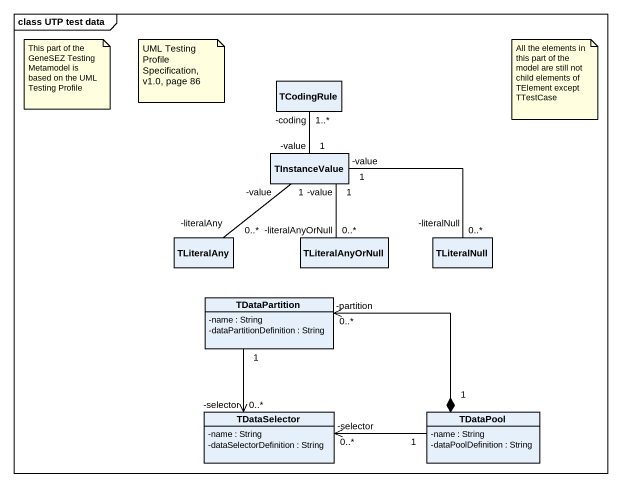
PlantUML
@startuml
mainframe class UTP test data
hide circle
hide empty members
skinparam classAttributeIconSize 0
class TCodingRule
class TInstanceValue
class TLiteralAny
class TLiteralAnyOrNull
class TLiteralNull
class TDataPartition {
  -name : String
  -dataPartitionDefinition : String
}
class TDataSelector {
  -name : String
  -dataSelectorDefinition : String
}
class TDataPool {
  -name : String
  -dataPoolDefinition : String
}
TInstanceValue "1\n-value" -up- "1..*\n-coding" TCodingRule
TInstanceValue "-value\n1" -- "-literalAny\n0..*" TLiteralAny
TInstanceValue "-value\n1" -- "-literalAnyOrNull\n0..*" TLiteralAnyOrNull
TInstanceValue "-value\n1" -right- "-literalNull\n0..*" TLiteralNull
TDataPartition "1" --> "-selector\n0..*" TDataSelector
TDataPool "1" *-left-> "-partition\n0..*" TDataPartition
TDataPool "1" -left-> "-selector\n0..*" TDataSelector
note as N1
  This part of the GeneSEZ Testing Metamodel is based on the UML Testing Profile
end note
note as N2
  UML Testing Profile Specification, v1.0, page 86
end note
note as N3
  All the elements in this part of the model are still not child elements of TElement except TTestCase
end note
@enduml
